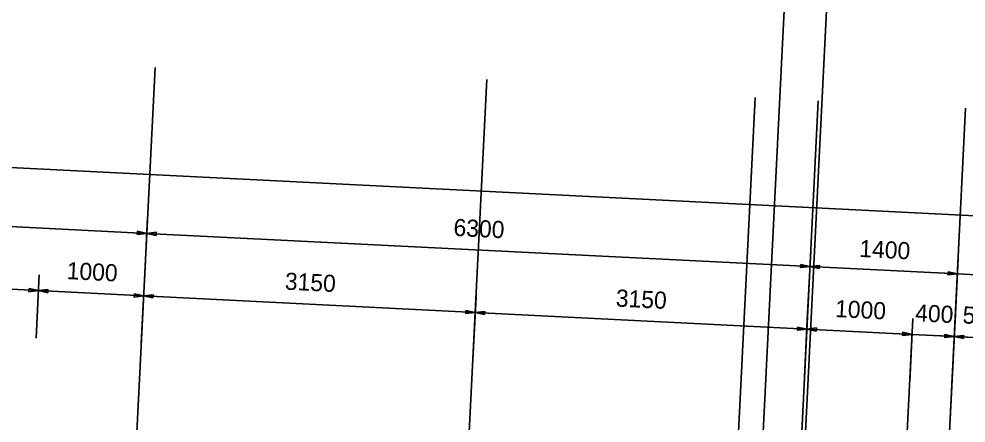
# Model space of a CAD drawing. Extents: x 549999 to 550212, y 1838161 to 1838467.
# Drawn here: x 550123.96 to 550132.95, y 1838281.78 to 1838285.62 of the extents above; entities that cross this region are included whole.
import ezdxf

# ---------------------------------------------------------------- set-up
doc = ezdxf.new("R2010")
doc.units = 0
for name, color, linetype in [('Level 18', 7, 'Continuous'), ('Level 20', 7, 'Continuous'), ('Level 39', 7, 'Continuous')]:
    doc.layers.add(name, color=color, linetype=linetype)

msp = doc.modelspace()

# ---------------------------------------------------------------- linework, layer by layer
at = {"layer": 'Level 18'}
for p, q in [((550124.5519, 1838271.1622), (550125.2514, 1838285.1552)), ((550130.2448, 1838270.8776), (550130.9443, 1838284.8706)), ((550130.844, 1838270.8477), (550131.5436, 1838284.8407)), ((550132.2423, 1838270.7778), (550132.9418, 1838284.7708))]:
    msp.add_line(p, q, dxfattribs=at)
at = {"layer": 'Level 20'}
for p, q in [((550126.9024, 1838199.3211), (550132.9974, 1838321.2389)), ((550127.3019, 1838199.3012), (550133.3969, 1838321.2189)), ((550133.3906, 1838283.7327), (550111.9174, 1838284.8062)), ((550125.1729, 1838283.5833), (550120.6785, 1838283.808)), ((550125.1504, 1838283.134), (550125.1804, 1838283.7331)), ((550125.1504, 1838283.134), (550125.1804, 1838283.7331)), ((550131.465, 1838283.2688), (550125.1729, 1838283.5833)), ((550131.4425, 1838282.8194), (550131.4725, 1838283.4186)), ((550131.4425, 1838282.8194), (550131.4725, 1838283.4186)), ((550132.8408, 1838282.7495), (550132.8707, 1838283.3487)), ((550132.8408, 1838282.7495), (550132.8707, 1838283.3487)), ((550124.1444, 1838283.0398), (550120.6488, 1838283.2146)), ((550124.122, 1838282.5904), (550124.1519, 1838283.1896)), ((550124.122, 1838282.5904), (550124.1519, 1838283.1896)), ((550132.8633, 1838283.1989), (550131.465, 1838283.2688)), ((550132.6849, 1838283.2078), (550132.8633, 1838283.1989)), ((550133.3626, 1838283.1739), (550132.8633, 1838283.1989)), ((550125.1207, 1838282.5405), (550125.1507, 1838283.1397)), ((550125.1207, 1838282.5405), (550125.1507, 1838283.1397)), ((550125.1432, 1838282.9899), (550124.1444, 1838283.0398)), ((550128.2893, 1838282.8326), (550125.1432, 1838282.9899)), ((550128.2668, 1838282.3832), (550128.2968, 1838282.9824)), ((550128.2668, 1838282.3832), (550128.2968, 1838282.9824)), ((550131.4353, 1838282.6753), (550128.2893, 1838282.8326)), ((550131.4129, 1838282.226), (550131.4428, 1838282.8251)), ((550131.4129, 1838282.226), (550131.4428, 1838282.8251)), ((550126.3466, 1838160.8575), (550132.4416, 1838282.7752)), ((550126.7461, 1838160.8375), (550132.8411, 1838282.7552)), ((550132.4116, 1838282.176), (550132.4416, 1838282.7752)), ((550132.8111, 1838282.1561), (550132.8411, 1838282.7552)), ((550132.4341, 1838282.6254), (550131.4353, 1838282.6753)), ((550132.2557, 1838282.6343), (550132.4341, 1838282.6254)), ((550132.8336, 1838282.6054), (550132.4341, 1838282.6254)), ((550132.6552, 1838282.6143), (550132.8336, 1838282.6054)), ((550133.333, 1838282.5805), (550132.8336, 1838282.6054)), ((550133.012, 1838282.5965), (550132.8336, 1838282.6054))]:
    msp.add_line(p, q, dxfattribs=at)
for points in [[(550125.0844, 1838283.6027), (550125.1729, 1838283.5833), (550125.0829, 1838283.5729)], [(550125.2613, 1838283.564), (550125.1729, 1838283.5833), (550125.2628, 1838283.5937)], [(550131.3766, 1838283.2881), (550131.465, 1838283.2688), (550131.3751, 1838283.2584)], [(550131.5534, 1838283.2494), (550131.465, 1838283.2688), (550131.5549, 1838283.2792)], [(550132.7748, 1838283.2182), (550132.8633, 1838283.1989), (550132.7733, 1838283.1885)], [(550132.7748, 1838283.2182), (550132.8633, 1838283.1989), (550132.7733, 1838283.1885)], [(550124.056, 1838283.0591), (550124.1444, 1838283.0398), (550124.0545, 1838283.0294)], [(550124.2329, 1838283.0205), (550124.1444, 1838283.0398), (550124.2344, 1838283.0502)], [(550125.0548, 1838283.0092), (550125.1432, 1838282.9899), (550125.0533, 1838282.9795)], [(550125.2316, 1838282.9706), (550125.1432, 1838282.9899), (550125.2331, 1838283.0003)], [(550128.2008, 1838282.8519), (550128.2893, 1838282.8326), (550128.1993, 1838282.8222)], [(550128.3777, 1838282.8133), (550128.2893, 1838282.8326), (550128.3792, 1838282.843)], [(550131.3469, 1838282.6947), (550131.4353, 1838282.6753), (550131.3454, 1838282.6649)], [(550131.5238, 1838282.656), (550131.4353, 1838282.6753), (550131.5253, 1838282.6857)], [(550132.3456, 1838282.6447), (550132.4341, 1838282.6254), (550132.3442, 1838282.615)], [(550132.3456, 1838282.6447), (550132.4341, 1838282.6254), (550132.3442, 1838282.615)], [(550132.7451, 1838282.6247), (550132.8336, 1838282.6054), (550132.7437, 1838282.595)], [(550132.922, 1838282.5861), (550132.8336, 1838282.6054), (550132.9235, 1838282.6158)]]:
    msp.add_lwpolyline(points, close=True, dxfattribs=at)
at = {"layer": 'Level 39'}
msp.add_line((550128.2101, 1838281.2482), (550128.3998, 1838285.0435), dxfattribs=at)

# ---------------------------------------------------------------- texts
at = {"layer": 'Level 20'}
for s, p in [('6300', (550128.08, 1838283.56)), ('1400', (550131.93, 1838283.36)), ('1000', (550124.41, 1838283.15)), ('3150', (550126.48, 1838283.05)), ('3150', (550129.62, 1838282.89)), ('1000', (550131.7, 1838282.79)), ('400', (550132.46, 1838282.75)), ('500', (550132.91, 1838282.73))]:
    msp.add_text(s, height=0.16224, rotation=357.13801, dxfattribs=at).set_placement(p)

doc.saveas('drawing.dxf')
